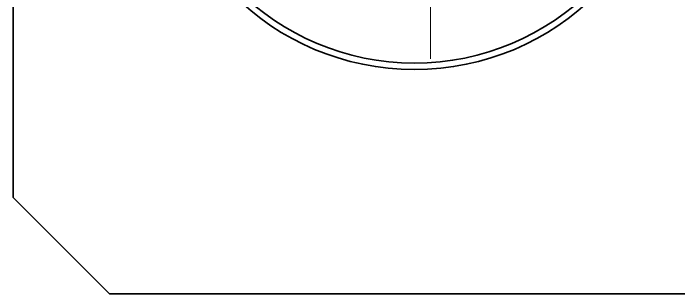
# Model space of a CAD drawing. Header units: millimetres. Extents: x 7914 to 16415, y -883 to 305.
# Drawn here: x 8299.22 to 8319.96, y -80.94 to -72.19 of the extents above; entities that cross this region are included whole.
import ezdxf

# ---------------------------------------------------------------- set-up
doc = ezdxf.new("R2010")
doc.units = ezdxf.units.MM
doc.linetypes.add('CENTER-HOKUTO', pattern=[23, 20, -1, 1, -1])
doc.linetypes.add('HIDDEN-HOKUTO', pattern=[3.8, 2.5, -1.3])
doc.layers.add('AM_7', color=2, linetype='CENTER-HOKUTO', lineweight=30)
doc.layers.add('AM_HID', color=1, linetype='HIDDEN-HOKUTO', lineweight=25)

msp = doc.modelspace()

# ---------------------------------------------------------------- linework, layer by layer
at = {"color": 7, "lineweight": 35}
msp.add_line((8299.223, 14.056), (8299.223, -77.944), dxfattribs=at)
at = {"color": 7, "lineweight": 35, "ltscale": 0.106066}
msp.add_line((8299.223, -77.944), (8302.223, -80.944), dxfattribs=at)
at = {"color": 7, "lineweight": 35, "ltscale": 0.475}
msp.add_line((8321.223, -80.944), (8302.223, -80.944), dxfattribs=at)
at = {"color": 7, "lineweight": 35}
for radius in [8, 7.8]:
    msp.add_circle((8311.723, -65.944), radius, dxfattribs=at)
at = {"layer": 'AM_7', "color": 2, "lineweight": 13}
msp.add_line((8312.223, -58.274), (8312.223, -73.614), dxfattribs=at)
at = {"layer": 'AM_HID', "color": 1, "lineweight": 13, "ltscale": 4}
msp.add_circle((8311.723, -65.944), 7.8, dxfattribs=at)

doc.saveas('drawing.dxf')
